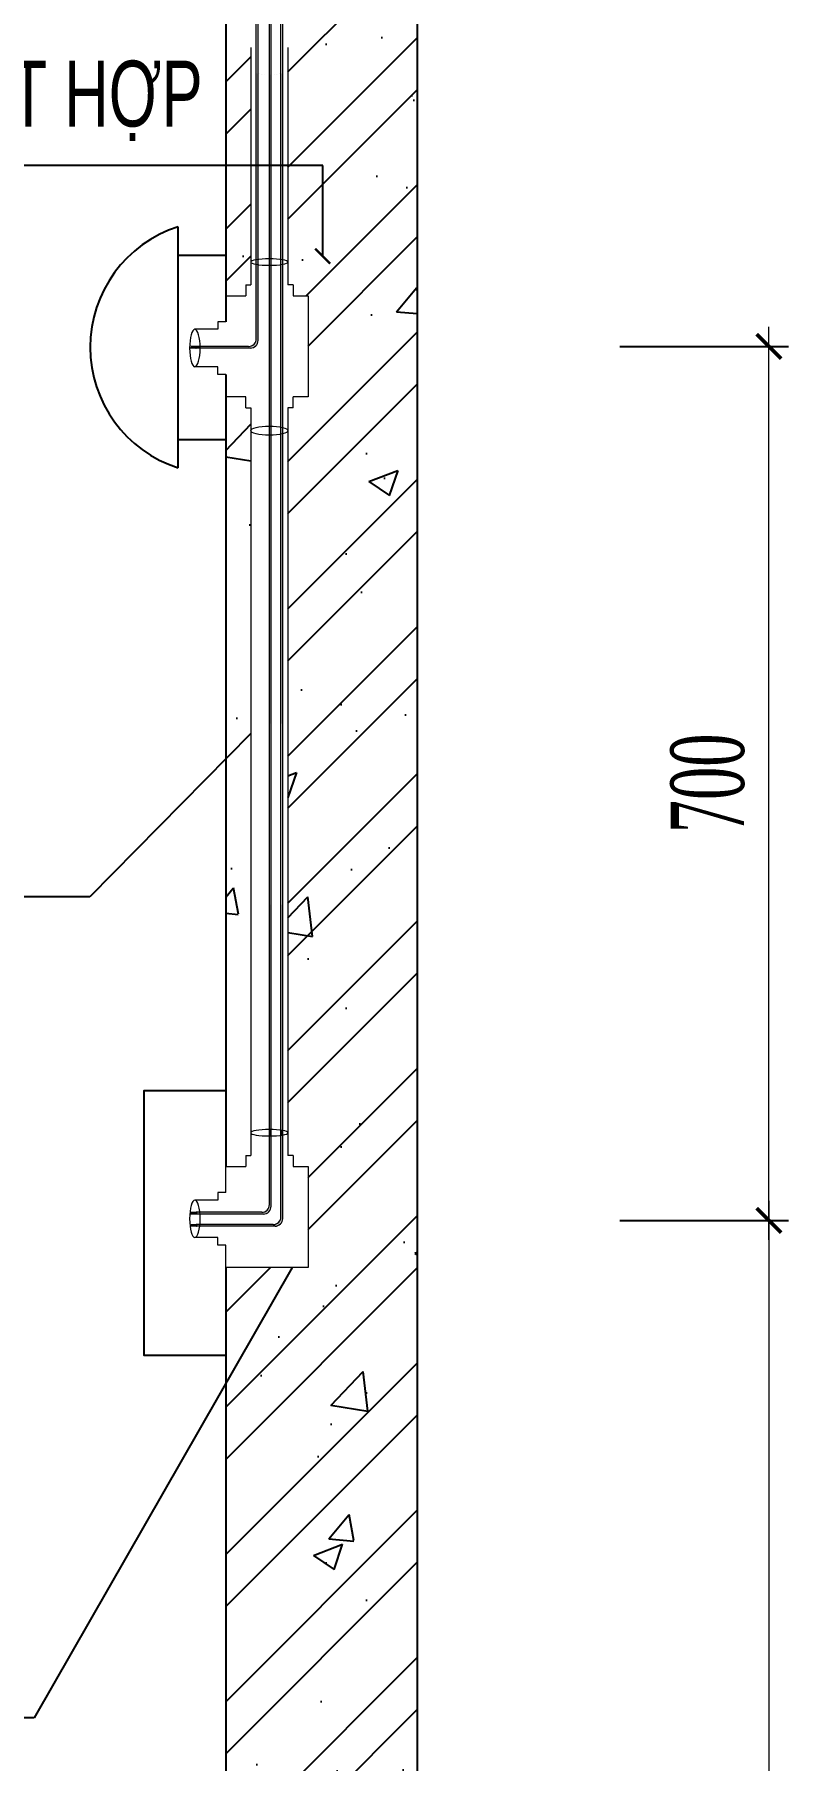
# Model space of a CAD drawing. Extents: x 98805 to 162655, y 54166 to 102415.
# Drawn here: x 118585 to 122595, y 63716 to 72895 of the extents above; entities that cross this region are included whole.
import ezdxf

# ---------------------------------------------------------------- set-up
doc = ezdxf.new("R2010")
doc.units = 0
doc.header["$LTSCALE"] = 100
doc.header["$MEASUREMENT"] = 0
doc.layers.get('Defpoints').update_dxf_attribs({"color": 8})
for name, color, linetype in [('4', 4, 'Continuous'), ('F-BELL', 8, 'Continuous'), ('FIRE-C', 200, 'Continuous'), ('FIRE-TBI', 150, 'Continuous'), ('HACHT', 8, 'Continuous')]:
    doc.layers.add(name, color=color, linetype=linetype)
for name, color, linetype, lineweight in [('DIM', 7, 'Continuous', 13), ('Ra DP', 142, 'Continuous', 18), ('TexPCCC', 142, 'Continuous', 18), ('text PCCC', 142, 'Continuous', 18)]:
    doc.layers.add(name, color=color, linetype=linetype, lineweight=lineweight)
doc.styles.add('ARIALH', font='Vharial.ttf')
doc.styles.get("Standard").update_dxf_attribs({"font": 'VHELVCN.TTF'})
doc.styles.add('VNTIMEH', font='vnshxh.shx', dxfattribs={"width": 0.75})
doc.styles.add('VNTIMEH-SHX', font='vntimeh.shx', dxfattribs={"width": 0.6})
doc.dimstyles.new('1-130A1', dxfattribs={"dimscale": 130, "dimtxt": 2.7, "dimasz": 1.5, "dimexe": 1.5, "dimexo": 0, "dimgap": 1, "dimtad": 1, "dimdec": 0, "dimdsep": 46, "dimtxsty": 'VNTIMEH-SHX', "dimblk1": 'ARCHTICK', "dimblk2": 'ARCHTICK', "dimsah": 1, "dimcen": 0, "dimdle": 1.5, "dimclrd": 9, "dimclre": 9, "dimclrt": 2, "dimadec": 0, "dimazin": 0, "dimtfac": 1, "dimtdec": 0, "dimtix": 1, "dimtmove": 2, "dimatfit": 3, "dimldrblk": 'DOTSMALL', "dimfxl": 0, "dimtolj": 1, "dimlwd": -1, "dimarcsym": 0})
doc.dimstyles.new('4', dxfattribs={"dimtxt": 2, "dimasz": 0.3, "dimexe": 0.3, "dimexo": 0, "dimgap": 0.5, "dimtad": 1, "dimdec": 0, "dimtxsty": 'ARIALH', "dimblk": 'ARCHTICK', "dimcen": 0.3, "dimdle": 0.3, "dimclrt": 7, "dimaunit": 1, "dimadec": 0, "dimazin": 0, "dimtfac": 1, "dimtdec": 0, "dimtix": 1, "dimtofl": 0, "dimtmove": 2, "dimatfit": 3, "dimldrblk": 'ARCHTICK', "dimfxl": 0, "dimarcsym": 0})
doc.dimstyles.new('DIM100', dxfattribs={"dimtxt": 400, "dimasz": 80, "dimexe": 60, "dimexo": 0, "dimgap": 50, "dimtad": 1, "dimdec": 0, "dimzin": 0, "dimdsep": 46, "dimtxsty": 'Standard', "dimblk1": 'ARCHTICK', "dimblk2": 'ARCHTICK', "dimsah": 1, "dimcen": 150, "dimdle": 60, "dimclrd": 256, "dimclre": 256, "dimclrt": 6, "dimadec": 0, "dimazin": 0, "dimtfac": 1, "dimtdec": 0, "dimtix": 1, "dimtmove": 2, "dimatfit": 3, "dimldrblk": 'ARCHTICK', "dimfxl": 0, "dimtvp": 0.833333, "dimtolj": 1, "dimtzin": 0, "dimarcsym": 0})
pattern_1 = [(180, (151010.3334167387, 86663.99058356392), (-5e-16, -1.758461554720792), []), (180, (151010.3334167387, 86663.11135278802), (-5e-16, -1.758461554720792), [0.8792307773603978, -0.4396153886801989])]
pattern_2 = [(180, (151012.0781447274, 82058.77332691498), (-5e-16, -1.758461554720792), []), (180, (151012.0781447274, 82057.89409613863), (-5e-16, -1.758461554720792), [0.8792307773603978, -0.4396153886801989])]
pattern_3 = [(180, (151012.0781447274, 81993.74118666373), (-5e-16, -1.758461554720792), []), (180, (151012.0781447274, 81992.86195588786), (-5e-16, -1.758461554720792), [0.8792307773603978, -0.4396153886801989])]

# ---------------------------------------------------------------- blocks, each defined once
blk = doc.blocks.new('_ARCHTICK')
at = {"color": 0, "linetype": 'ByBlock', "const_width": 0.15}
blk.add_lwpolyline([(-0.5, -0.5), (0.5, 0.5)], dxfattribs=at)
blk = doc.blocks.new('*D9')
at = {"layer": 'Defpoints', "color": 0}
for p in [(121697.8996468877, 71236.50458910383), (122491.332382029, 71236.50458910383), (121697.8996468877, 66588.35783471608)]:
    blk.add_point(p, dxfattribs=at)
at = {"layer": 'DIM', "color": 9}
blk.add_line((122491.332382029, 66484.35783471608), (122491.332382029, 71340.50458910383), dxfattribs=at)
at = {"layer": 'DIM', "color": 9, "lineweight": -2}
for p, q in [((121697.8996468877, 71236.50458910383), (122595.332382029, 71236.50458910383)), ((121697.8996468877, 66588.35783471608), (122595.332382029, 66588.35783471608))]:
    blk.add_line(p, q, dxfattribs=at)
at = {"layer": 'DIM', "color": 9, "xscale": 130, "yscale": 130, "zscale": 130}
for p, rotation in [((122491.332382029, 71236.50458910383), 90), ((122491.332382029, 66588.35783471608), 270)]:
    blk.add_blockref('_ARCHTICK', p, dxfattribs=dict(at, rotation=rotation))
at = {"layer": 'DIM', "color": 142, "insert": (122166.332382029, 68912.43121190996), "char_height": 325, "attachment_point": 5, "rotation": 90, "style": 'VNTIMEH-SHX'}
blk.add_mtext('\\A1;{\\H1.2x;700}', dxfattribs=at)
blk = doc.blocks.new('_DotSmall')
at = {"color": 0, "linetype": 'ByBlock', "const_width": 0.5}
blk.add_lwpolyline([(-0.0625, 0, 1), (0.0625, 0, 1)], format="xyb", close=True, dxfattribs=at)
blk = doc.blocks.new('*D10')
at = {"layer": 'Defpoints', "color": 0}
for p in [(121697.8996468877, 66588.35783471608), (121697.8996468877, 59392.34061045688), (122491.332382029, 59392.34061045688)]:
    blk.add_point(p, dxfattribs=at)
at = {"layer": 'DIM', "color": 9}
blk.add_line((122491.332382029, 66692.35783471608), (122491.332382029, 59288.34061045688), dxfattribs=at)
at = {"layer": 'DIM', "color": 9, "lineweight": -2}
for p, q in [((121697.8996468877, 66588.35783471608), (122595.332382029, 66588.35783471608)), ((121697.8996468877, 59392.34061045688), (122595.332382029, 59392.34061045688))]:
    blk.add_line(p, q, dxfattribs=at)
at = {"layer": 'DIM', "color": 9, "xscale": 130, "yscale": 130, "zscale": 130}
for p, rotation in [((122491.332382029, 66588.35783471608), 90), ((122491.332382029, 59392.34061045688), 270)]:
    blk.add_blockref('_ARCHTICK', p, dxfattribs=dict(at, rotation=rotation))
at = {"layer": 'DIM', "color": 142, "insert": (122166.332382029, 62990.3492225865), "char_height": 325, "attachment_point": 5, "rotation": 90, "style": 'VNTIMEH-SHX'}
blk.add_mtext('\\A1;{\\H1.2x;1500}', dxfattribs=at)

msp = doc.modelspace()

# ---------------------------------------------------------------- hatches: boundary and pattern name
at = {"layer": 'F-BELL'}
h = msp.add_hatch(color=5, dxfattribs=at)
edge = h.paths.add_edge_path()
edge.add_ellipse((119834.3398779446, 72705.21624025119), major_axis=(-98.95820118878478, 0), ratio=0.2446493006523425, start_angle=45.547978733734624, end_angle=52.57129697093478, ccw=False)
edge.add_line((119765.0382866758, 72687.93420424519), (119765.0382866758, 71696.68457521568))
edge.add_ellipse((119834.3398779446, 71684.62024085152), major_axis=(-98.95820118878478, 0), ratio=0.1707860673617257, start_angle=307.4287030290492, end_angle=314.45202126625355, ccw=False)
edge.add_line((119774.1956823283, 71698.04124564558), (119774.1956823283, 72685.9907876884))
edge = h.paths.add_edge_path()
edge.add_ellipse((119834.3398779446, 72705.21624025119), major_axis=(-98.95820118878478, 0), ratio=0.2446493006523425, start_angle=90.12798200688468, end_angle=95.43818118358291, ccw=False)
edge.add_line((119834.5609213991, 72681.00624593369), (119834.5609213991, 71701.52088070357))
edge.add_ellipse((119834.3398779446, 71684.62024085152), major_axis=(-98.95820118878478, 0), ratio=0.1707860673617257, start_angle=264.56181881641794, end_angle=269.87201799311526, ccw=False)
edge.add_line((119843.7183170897, 71701.44485341966), (119843.7183170897, 72681.11515424283))
edge = h.paths.add_edge_path()
edge.add_ellipse((119834.3398779446, 72705.21624025119), major_axis=(-98.95820118878478, 0), ratio=0.2446493006523425, start_angle=128.5872190164876, end_angle=135.7451820206045, ccw=False)
edge.add_line((119896.0606272539, 72686.29221803484), (119896.0606272539, 71697.83082156464))
edge.add_ellipse((119834.3398779446, 71684.62024085152), major_axis=(-98.95820118878478, 0), ratio=0.1707860673617257, start_angle=224.2548179793912, end_angle=231.4127809835238, ccw=False)
edge.add_line((119905.2180229427, 71696.41439347269), (119905.2180229427, 72688.3212368416))
h = msp.add_hatch(color=5, dxfattribs=at)
edge = h.paths.add_edge_path()
edge.add_ellipse((119834.3398779446, 71684.62024085152), major_axis=(-98.95820118878478, 0), ratio=0.1707860673617257, start_angle=224.2548179793912, end_angle=231.4127809835238)
edge.add_line((119896.0606272539, 71697.8308215665), (119896.0606272539, 71671.40966013841))
edge.add_ellipse((119834.3398779446, 71684.62024085152), major_axis=(-98.95820118878478, 0), ratio=0.1707860673617257, start_angle=128.5872190164762, end_angle=135.7451820206088)
edge.add_line((119905.2180229427, 71672.82608822988), (119905.2180229427, 71696.41439347084))
edge = h.paths.add_edge_path()
edge.add_ellipse((119834.3398779446, 71684.62024085152), major_axis=(-98.95820118878478, 0), ratio=0.1707860673617257, start_angle=264.5618188164179, end_angle=269.8720179931152)
edge.add_line((119834.5609213991, 71701.52088070357), (119834.5609213991, 71667.71960100041))
edge.add_ellipse((119834.3398779446, 71684.62024085152), major_axis=(-98.95820118878478, 0), ratio=0.1707860673617257, start_angle=90.12798200688472, end_angle=95.43818118358206)
edge.add_line((119843.7183170897, 71667.79562828339), (119843.7183170897, 71701.44485341966))
edge = h.paths.add_edge_path()
edge.add_ellipse((119834.3398779446, 71684.62024085152), major_axis=(-98.95820118878478, 0), ratio=0.1707860673617257, start_angle=307.4287030290491, end_angle=314.4520212662531)
edge.add_line((119765.0382866758, 71696.68457521612), (119765.0382866758, 71672.55590648645))
edge.add_ellipse((119834.3398779446, 71684.62024085152), major_axis=(-98.95820118878478, 0), ratio=0.1707860673617257, start_angle=45.54797873374643, end_angle=52.57129697095078)
edge.add_line((119774.1956823283, 71671.19923605699), (119774.1956823283, 71698.0412456428))
edge = h.paths.add_edge_path()
edge.add_ellipse((119834.3398779446, 71684.62024085152), major_axis=(-98.95820118878478, 0), ratio=0.1707860673617257, start_angle=45.5479787337469, end_angle=52.571296970950925, ccw=False)
edge.add_line((119765.0382866758, 71672.55590648645), (119765.0382866758, 71504.57365862116))
edge.add_line((119765.0382866758, 71504.57365862023), (119774.1956823535, 71504.57365862023))
edge.add_line((119774.1956823283, 71504.57365862023), (119774.1956823283, 71671.19923605745))
edge = h.paths.add_edge_path()
edge.add_ellipse((119834.3398779446, 71684.62024085152), major_axis=(-98.95820118878478, 0), ratio=0.1707860673617257, start_angle=90.12798200688479, end_angle=95.43818118358212, ccw=False)
edge.add_line((119834.5609213991, 71667.71960099901), (119834.5609213991, 71504.57365862023))
edge.add_line((119834.5609213991, 71504.57365862023), (119843.7183170767, 71504.57365862023))
edge.add_line((119843.7183170897, 71504.57365862023), (119843.7183170897, 71667.79562828293))
edge = h.paths.add_edge_path()
edge.add_ellipse((119834.3398779446, 71684.62024085152), major_axis=(-98.95820118878478, 0), ratio=0.1707860673617257, start_angle=128.5872190164762, end_angle=135.7451820206088, ccw=False)
edge.add_line((119896.0606272539, 71671.40966013653), (119896.0606272539, 71504.57365862023))
edge.add_line((119896.0606272539, 71504.57365862023), (119905.2180229315, 71504.57365862023))
edge.add_line((119905.2180229427, 71504.57365862023), (119905.2180229427, 71672.82608822988))
h = msp.add_hatch(color=5, dxfattribs=at)
h.paths.add_polyline_path([(119905.2180229427, 71504.57365862023), (119896.0606272539, 71504.57365862023), (119896.0606272539, 70968.43551958143), (119905.2180229427, 70968.43551958143)])
h.paths.add_polyline_path([(119843.7183170897, 71504.57365862023), (119834.5609213991, 71504.57365862023), (119834.5609213991, 70968.43551958143), (119843.7183170897, 70968.43551958143)])
edge = h.paths.add_edge_path()
edge.add_line((119774.1956823283, 71504.57365862023), (119765.0382866516, 71504.57365862023))
edge.add_line((119765.0382866758, 71504.57365862023), (119765.0382866758, 71277.38298033805))
edge.add_arc((119724.1598954444, 71277.38298033805), 40.87839123747001, -90, 0, ccw=False)
edge.add_line((119724.1598954444, 71236.50458910383), (119466.1972673397, 71236.50458910383))
edge.add_ellipse((119438.2773679347, 71227.34719342341), major_axis=(0, -99.61414992324472), ratio=0.2814723240713112, start_angle=90, end_angle=95.27457143453768, ccw=False)
edge.add_line((119466.3159942051, 71227.34719342341), (119733.3172910988, 71227.34719342341))
edge.add_arc((119733.3172910978, 71268.22558466088), 40.87839123747063, 270, 360)
edge.add_line((119774.1956823283, 71268.22558466088), (119774.1956823283, 71504.57365862116))
h = msp.add_hatch(color=5, dxfattribs=at)
edge = h.paths.add_edge_path()
edge.add_ellipse((119438.2773679347, 71227.34719342341), major_axis=(0, -99.61414992324472), ratio=0.2814723240713112, start_angle=90, end_angle=95.27457143453776)
edge.add_line((119466.1972673276, 71236.50458910383), (119443.4897531226, 71236.50458910383))
edge.add_ellipse((119443.4897531104, 71231.92589126223), major_axis=(8.864299999999998e-11, 4.578697839263633), ratio=0.7037560558613465, start_angle=179.9999999999235, end_angle=359.9999999999235, ccw=False)
edge.add_line((119443.4897531104, 71227.34719342341), (119466.3159942042, 71227.34719342341))
h = msp.add_hatch(color=5, dxfattribs=at)
edge = h.paths.add_edge_path()
edge.add_line((119843.7183170897, 70968.43551958143), (119834.5609214121, 70968.43551958143))
edge.add_line((119834.5609213991, 70968.43551958143), (119834.5609213991, 70812.59893166808))
edge.add_ellipse((119834.3398779446, 70788.38893735058), major_axis=(-98.95820118878478, 0), ratio=0.2446493006523425, start_angle=264.5618188164171, end_angle=269.87201799311526, ccw=False)
edge.add_line((119843.7183170897, 70812.49002336174), (119843.7183170897, 70968.43551958419))
edge = h.paths.add_edge_path()
edge.add_line((119905.2180229427, 70968.43551958143), (119896.060627265, 70968.43551958143))
edge.add_line((119896.0606272539, 70968.43551958143), (119896.0606272539, 70807.31295956693))
edge.add_ellipse((119834.3398779446, 70788.38893735058), major_axis=(-98.95820118878478, 0), ratio=0.2446493006523425, start_angle=224.2548179793957, end_angle=231.4127809835128, ccw=False)
edge.add_line((119905.2180229427, 70805.28394076202), (119905.2180229427, 70968.43551958233))
edge = h.paths.add_edge_path()
edge.add_ellipse((119834.3398779446, 70788.38893735058), major_axis=(-98.95820118878478, 0), ratio=0.2446493006523425, start_angle=224.2548179793955, end_angle=231.4127809835124)
edge.add_line((119896.0606272539, 70807.31295956693), (119896.0606272539, 70769.46491513563))
edge.add_ellipse((119834.3398779446, 70788.38893735058), major_axis=(-98.95820118878478, 0), ratio=0.2446493006523425, start_angle=128.5872190164872, end_angle=135.7451820206043)
edge.add_line((119905.2180229427, 70771.49393394192), (119905.2180229427, 70805.28394076157))
edge = h.paths.add_edge_path()
edge.add_ellipse((119834.3398779446, 70788.38893735058), major_axis=(-98.95820118878478, 0), ratio=0.2446493006523425, start_angle=264.5618188164171, end_angle=269.8720179931153)
edge.add_line((119834.5609213991, 70812.59893166763), (119834.5609213991, 70764.17894303308))
edge.add_ellipse((119834.3398779446, 70788.38893735058), major_axis=(-98.95820118878478, 0), ratio=0.2446493006523425, start_angle=90.12798200688472, end_angle=95.43818118358284)
edge.add_line((119843.7183170897, 70764.28785134455), (119843.7183170897, 70812.49002336129))
h = msp.add_hatch(color=5, dxfattribs=at)
h.paths.add_polyline_path([(119843.7183170897, 70549.96427891192), (119834.5609213991, 70549.96427891192), (119834.5609213991, 70290.5170765214), (119843.7183170897, 70290.5170765214)])
h.paths.add_polyline_path([(119905.2180229427, 70549.96427891192), (119896.0606272539, 70549.96427891192), (119896.0606272539, 70290.5170765214), (119905.2180229427, 70290.5170765214)])
edge = h.paths.add_edge_path()
edge.add_ellipse((119834.3398779446, 70788.38893735058), major_axis=(-98.95820118878478, 0), ratio=0.2446493006523425, start_angle=128.5872190164945, end_angle=135.7451820206108, ccw=False)
edge.add_line((119896.0606272539, 70769.46491513702), (119896.0606272539, 70549.96427891286))
edge.add_line((119896.0606272539, 70549.96427891192), (119905.2180229315, 70549.96427891192))
edge.add_line((119905.2180229427, 70549.96427891192), (119905.2180229427, 70771.49393394192))
edge = h.paths.add_edge_path()
edge.add_ellipse((119834.3398779446, 70788.38893735058), major_axis=(-98.95820118878478, 0), ratio=0.2446493006523425, start_angle=90.12798200689372, end_angle=95.43818118357387, ccw=False)
edge.add_line((119834.5609213991, 70764.17894303308), (119834.5609213991, 70549.96427891053))
edge.add_line((119834.5609213991, 70549.96427891192), (119843.7183170767, 70549.96427891192))
edge.add_line((119843.7183170897, 70549.96427891192), (119843.7183170897, 70764.28785134362))
h = msp.add_hatch(color=5, dxfattribs=at)
h.paths.add_polyline_path([(119843.7183170897, 70290.5170765214), (119834.5609213991, 70290.5170765214), (119834.5609213991, 70027.81646692447), (119843.7183170897, 70027.81646692447)])
h.paths.add_polyline_path([(119905.2180229427, 70290.5170765214), (119896.0606272539, 70290.5170765214), (119896.0606272539, 70027.81646692447), (119905.2180229427, 70027.81646692447)])
h.paths.add_polyline_path([(119843.7183170897, 70027.81646692447), (119834.5609213991, 70027.81646692447), (119834.5609213991, 69660.90810743137), (119843.7183170897, 69660.90810743137)])
h.paths.add_polyline_path([(119905.2180229427, 70027.81646692447), (119896.0606272539, 70027.81646692447), (119896.0606272539, 69660.90810743137), (119905.2180229427, 69660.90810743137)])
h = msp.add_hatch(color=5, dxfattribs=at)
h.paths.add_polyline_path([(119905.2180229427, 69660.90810743137), (119896.0606272539, 69660.90810743137), (119896.0606272539, 69444.65233313128), (119905.2180229427, 69444.65233313128)])
h.paths.add_polyline_path([(119843.7183170897, 69660.90810743137), (119834.5609213991, 69660.90810743137), (119834.5609213991, 69444.65233313128), (119843.7183170897, 69444.65233313128)])
h.paths.add_polyline_path([(119843.7183170897, 69444.65233313128), (119834.5609213991, 69444.65233313128), (119834.5609213991, 69230.52455809593), (119843.7183170897, 69230.52455809593)])
h.paths.add_polyline_path([(119905.2180229427, 69444.65233313128), (119896.0606272539, 69444.65233313128), (119896.0606272539, 69230.52455809593), (119905.2180229427, 69230.52455809593)])
h = msp.add_hatch(color=5, dxfattribs=at)
h.paths.add_polyline_path([(119905.2180229427, 68266.71727923093), (119896.0606272539, 68266.71727923093), (119896.0606272539, 68098.40838700972), (119905.2180229427, 68098.40838700972)])
h.paths.add_polyline_path([(119843.7183170897, 68266.71727923093), (119834.5609213991, 68266.71727923093), (119834.5609213991, 68098.40838700972), (119843.7183170897, 68098.40838700972)])
h.paths.add_polyline_path([(119843.7183170897, 68098.40838700972), (119834.5609213991, 68098.40838700972), (119834.5609213991, 67861.16020804897), (119843.7183170897, 67861.16020804897)])
h.paths.add_polyline_path([(119905.2180229427, 68098.40838700972), (119896.0606272539, 68098.40838700972), (119896.0606272539, 67861.16020804897), (119905.2180229427, 67861.16020804897)])
h.paths.add_polyline_path([(119905.2180229427, 67861.16020804897), (119896.0606272539, 67861.16020804897), (119896.0606272539, 67501.39201346062), (119905.2180229427, 67501.39201346062)])
h.paths.add_polyline_path([(119843.7183170897, 67861.16020804897), (119834.5609213991, 67861.16020804897), (119834.5609213991, 67501.39201346062), (119843.7183170897, 67501.39201346062)])
h = msp.add_hatch(color=5, dxfattribs=at)
h.paths.add_polyline_path([(119843.7183170897, 68140.43412510003), (119834.5609213991, 68140.43412510003), (119834.5609213991, 67897.56393618112), (119843.7183170897, 67897.56393618112)])
h.paths.add_polyline_path([(119905.2180229427, 68140.43412510003), (119896.0606272539, 68140.43412510003), (119896.0606272539, 67897.56393618112), (119905.2180229427, 67897.56393618112)])
h.paths.add_polyline_path([(119905.2180229427, 67897.56393618112), (119896.0606272539, 67897.56393618112), (119896.0606272539, 67721.67206273017), (119905.2180229427, 67721.67206273017)])
h.paths.add_polyline_path([(119843.7183170897, 67897.56393618112), (119834.5609213991, 67897.56393618112), (119834.5609213991, 67721.67206273017), (119843.7183170897, 67721.67206273017)])
h = msp.add_hatch(color=5, dxfattribs=at)
h.paths.add_polyline_path([(119843.7183170897, 67501.39201346062), (119834.5609213991, 67501.39201346062), (119834.5609213991, 67212.58252133451), (119843.7183170897, 67212.58252133451)])
edge = h.paths.add_edge_path()
edge.add_line((119843.7183170897, 67212.58252133451), (119834.5609214121, 67212.58252133451))
edge.add_line((119834.5609213991, 67212.58252133451), (119834.5609213991, 67071.08694399403))
edge.add_ellipse((119834.3398779446, 67054.18630414338), major_axis=(-98.95820118878478, 0), ratio=0.1707860673617257, start_angle=264.5618188164269, end_angle=269.8720179930973, ccw=False)
edge.add_line((119843.7183170897, 67071.01091670826), (119843.7183170897, 67212.58252133311))
h.paths.add_polyline_path([(119905.2180229427, 67501.39201346062), (119896.0606272539, 67501.39201346062), (119896.0606272539, 67212.58252133451), (119905.2180229427, 67212.58252133451)])
edge = h.paths.add_edge_path()
edge.add_line((119905.2180229427, 67212.58252133451), (119896.060627265, 67212.58252133451))
edge.add_line((119896.0606272539, 67212.58252133451), (119896.0606272539, 67067.39688485558))
edge.add_ellipse((119834.3398779446, 67054.18630414338), major_axis=(-98.95820118878478, 0), ratio=0.1707860673617257, start_angle=224.2548179793849, end_angle=231.4127809835004, ccw=False)
edge.add_line((119905.2180229427, 67065.98045676222), (119905.2180229427, 67212.58252133403))
h = msp.add_hatch(color=5, dxfattribs=at)
edge = h.paths.add_edge_path()
edge.add_ellipse((119834.3398779446, 67054.18630414338), major_axis=(-98.95820118878478, 0), ratio=0.1707860673617257, start_angle=264.5618188164269, end_angle=269.8720179930973)
edge.add_line((119834.5609213991, 67071.08694399263), (119834.5609213991, 67037.28566428994))
edge.add_ellipse((119834.3398779446, 67054.18630414338), major_axis=(-98.95820118878478, 0), ratio=0.1707860673617257, start_angle=90.1279820069027, end_angle=95.4381811835731)
edge.add_line((119843.7183170897, 67037.36169157525), (119843.7183170897, 67071.01091671153))
edge = h.paths.add_edge_path()
edge.add_ellipse((119834.3398779446, 67054.18630414338), major_axis=(-98.95820118878478, 0), ratio=0.1707860673617257, start_angle=224.2548179793851, end_angle=231.4127809834999)
edge.add_line((119896.0606272539, 67067.3968848551), (119896.0606272539, 67040.97572342701))
edge.add_ellipse((119834.3398779446, 67054.18630414338), major_axis=(-98.95820118878478, 0), ratio=0.1707860673617257, start_angle=128.5872190164996, end_angle=135.7451820206151)
edge.add_line((119905.2180229427, 67042.39215151848), (119905.2180229427, 67065.9804567599))
at = {"layer": 'HACHT'}
h = msp.add_hatch(dxfattribs=at)
h.set_pattern_fill('AR-CONC', color=256, scale=8.720723463994192, style=0)
h.set_pattern_definition([(50, (444057.6594294437, 54587.14794054184), (1588.782117693467, -139.0003572537227), [166.1297819890893, -1827.427601879983]), (355, (444057.6594294437, 54587.14794054184), (-307.3429394234631, 1666.152148534585), [132.9038255912716, -1461.942081503987]), (100.4509999999999, (444190.0574530993, 54575.56463959881), (1281.444922136337, 1527.144208411365), [141.1885128820659, -1553.073641702725]), (46.1842, (444057.6594294437, 55030.16069251227), (2364.005352505039, -366.639515683872), [249.1946729836341, -2741.141402819975]), (96.63559999999978, (444254.6597004512, 54999.60763785544), (2070.336677961293, 2157.729850842158), [211.782769323097, -2329.610462554067]), (351.1840000000001, (444057.6594294437, 55030.16069251227), (2070.339916381866, 2157.726030908442), [199.3557383869073, -2192.91312225598]), (21, (444279.1658054569, 54919.40750451827), (1322.191440071087, -891.8293068866631), [166.1297819890893, -1827.427601879983]), (326, (444279.1658054569, 54919.40750451827), (538.9583987337602, 1606.252317948277), [132.9038255912714, -1461.942081503986]), (71.45140000000002, (444389.3477860556, 54845.08862708717), (1861.146198662325, 714.4265875218797), [141.1885128820647, -1553.073641702714]), (37.49999999999999, (444057.6594294437, 54587.14794054184), (26.93485483840478, 737.3811115000473), [0, -1444.22157142515, 0, -1484.092719102531, 0, -1467.479740903623]), (7.500000000000003, (444057.6594294437, 54587.14794054184), (582.7157987097962, 873.6470894528004), [0, -846.1543562644282, 0, -1410.995615027332, 0, -559.3035993632675]), (327.5, (443563.7002110199, 54587.14794054184), (1182.448084768673, -49.95879215612319), [0, -553.7659399636311, 0, -1727.74973268653, 0, -2292.590991449434]), (317.5, (443342.1938350011, 54587.14794054184), (1291.793627815299, 221.7373969614252), [0, -719.8957219527208, 0, -1147.403027604644, 0, -1628.071863493076])])
h.paths.add_polyline_path([(120621.210269157, 77534.24325509343), (119933.2980791099, 77534.24325509343), (119933.2980791099, 73480.41946426801), (119960.3405499124, 73480.41946426801), (119960.3405499124, 73421.40096152083), (120041.388069736, 73421.40096152083), (120041.388069736, 72885.26282248202), (119960.3405499124, 72885.26282248202), (119960.3405499124, 72826.24431973157), (119933.2980791099, 72826.24431973157), (119933.2980791099, 71563.59216137066), (119960.3405499124, 71563.59216137066), (119960.3405499124, 71504.57365862023), (120041.388069736, 71504.57365862023), (120041.388069736, 70968.43551958143), (119960.3405499124, 70968.43551958143), (119960.3405499124, 70909.41701683377), (119933.2980791099, 70909.41701683377), (119933.2980791099, 66933.15822465972), (119960.3405499124, 66933.15822465972), (119960.3405499124, 66874.13972191207), (120041.388069736, 66874.13972191207), (120041.388069736, 66338.00158287048), (119708.3392059413, 66338.00158287048), (119602.5545275846, 66338.00158287048), (119602.5545275846, 59392.34061045688), (120621.210269157, 59392.34061045688)])
h.paths.add_polyline_path([(119735.3816767448, 77534.24325509343), (119602.5545275846, 77534.24325509343), (119602.5545275846, 76849.41428974387), (119602.5545275846, 73421.40096152083), (119708.3392059413, 73421.40096152083), (119708.3392059413, 73480.41946426801), (119735.3816767448, 73480.41946426801)], flags=17)
h.paths.add_polyline_path([(119735.3816767448, 70909.41701683377), (119708.3392059655, 70909.41701683377), (119708.3392059413, 70968.43551958143), (119602.5545275846, 70968.43551958143), (119602.5545275846, 66874.13972191207), (119708.3392059413, 66874.13972191207), (119708.3392059413, 66933.15822465972), (119735.3816767448, 66933.15822465972)], flags=16)
h.paths.add_polyline_path([(119735.3816767448, 72826.24431973157), (119708.3392059655, 72826.24431973157), (119708.3392059413, 72885.26282248202), (119602.5545275846, 72885.26282248202), (119602.5545275846, 71504.57365862023), (119708.3392059413, 71504.57365862023), (119708.3392059413, 71563.59216137066), (119735.3816767448, 71563.59216137066)], flags=16)
h = msp.add_hatch(dxfattribs=at)
h.set_pattern_fill('STEEL', color=256, scale=174.4144692798838, style=0)
h.set_pattern_definition([(45, (444057.6594294437, 54587.14794054184), (-391.5716513384261, 391.5716513384262), []), (45, (444057.6594294437, 54864.03091052103), (-391.5716513384261, 391.5716513384262), [])])
h.paths.add_polyline_path([(119735.3816767448, 72826.24431973157), (119708.3392059655, 72826.24431973157), (119708.3392059413, 72885.26282248202), (119602.5545275846, 72885.26282248202), (119602.5545275846, 71504.57365862023), (119708.3392059413, 71504.57365862023), (119708.3392059413, 71563.59216137066), (119735.3816767448, 71563.59216137066)], flags=16)
h.paths.add_polyline_path([(120621.210269157, 76035.36890972008), (119933.2980791094, 76035.36890972008), (119933.2980791099, 73480.41946426801), (119960.3405499124, 73480.41946426801), (119960.3405499124, 73421.40096152083), (120041.388069736, 73421.40096152083), (120041.388069736, 72885.26282248202), (119960.3405499124, 72885.26282248202), (119960.3405499124, 72826.24431973157), (119933.2980791099, 72826.24431973157), (119933.2980791099, 71563.59216137066), (119960.3405499124, 71563.59216137066), (119960.3405499124, 71504.57365862023), (120041.388069736, 71504.57365862023), (120041.388069736, 70968.43551958143), (119960.3405499124, 70968.43551958143), (119960.3405499124, 70909.41701683377), (119933.2980791099, 70909.41701683377), (119933.2980791099, 66933.15822465972), (119960.3405499124, 66933.15822465972), (119960.3405499124, 66874.13972191207), (120041.388069736, 66874.13972191207), (120041.388069736, 66338.00158287048), (119602.5545275846, 66338.00158287048), (119602.5545275846, 59392.34061045688), (120621.210269157, 59392.34061045688)])
h.paths.add_polyline_path([(119735.3816767443, 76035.36890972008), (119602.5545275851, 76035.36890972008), (119602.5545275846, 73421.40096152083), (119708.3392059413, 73421.40096152083), (119708.3392059413, 73480.41946426801), (119735.3816767448, 73480.41946426801)])
at = {"layer": 'TexPCCC'}
h = msp.add_hatch(dxfattribs=at)
h.set_pattern_fill('BRASS', color=5, scale=7.033846218883188, angle=-1.27e-14, style=0)
h.set_pattern_definition(pattern_1)
edge = h.paths.add_edge_path()
edge.add_ellipse((119416.5075184015, 71231.92447991272), major_axis=(8.000000000000001e-16, 2.886369146839615), ratio=0.5764566970521434, start_angle=270, end_angle=360, ccw=False)
edge.add_line((119418.1713852083, 71231.92447991272), (119445.0182697299, 71231.92482958335))
edge.add_spline(control_points=[(119445.018269742, 71231.92482958335), (119445.0182973222, 71231.98127469023), (119445.0173305861, 71232.03772077033), (119445.0049661204, 71232.39102951552), (119444.9666472386, 71232.68492921836), (119444.841073854, 71233.23580398619), (119444.7538035886, 71233.4926118187), (119444.5476328806, 71233.94289501545), (119444.4288223536, 71234.13606101483), (119444.2148044632, 71234.40845181116), (119444.1207256821, 71234.50376110732), (119443.9436452856, 71234.6504620707), (119443.8609420826, 71234.70190867897), (119443.7140607612, 71234.772290698), (119443.6500397698, 71234.7916431541), (119443.5564687775, 71234.80803325468), (119443.523097126, 71234.81084905959), (119443.4897531104, 71234.81084905959)], knot_values=[4.712074767898459, 4.712074767898459, 4.712074767898459, 4.712074767898459, 4.762075830256046, 4.762075830256046, 5.025633508901493, 5.025633508901493, 5.28919118754694, 5.28919118754694, 5.552748866192387, 5.552748866192387, 5.755343458319223, 5.755343458319223, 5.957938050446058, 5.957938050446058, 6.160532642572894, 6.160532642572894, 6.283185307179584, 6.283185307179584, 6.283185307179584, 6.283185307179584], degree=3, periodic=0)
edge.add_line((119443.4897531104, 71234.81084905959), (119416.5075183894, 71234.81084905959))
h = msp.add_hatch(dxfattribs=at)
h.set_pattern_fill('BRASS', color=5, scale=7.033846218883188, angle=-1.27e-14, style=0)
h.set_pattern_definition(pattern_1)
edge = h.paths.add_edge_path()
edge.add_ellipse((119416.5075184015, 71231.92447991272), major_axis=(8.000000000000001e-16, 2.886369146839615), ratio=0.5764566970521434, start_angle=181.2821054761708, end_angle=270, ccw=False)
edge.add_line((119416.5447475781, 71229.03883337858), (119443.4877799695, 71229.04087626118))
edge.add_spline(control_points=[(119443.487781169, 71229.04087641205), (119443.5021916638, 71229.04085132036), (119443.5165950713, 71229.04137743567), (119443.5823973418, 71229.04611081186), (119443.6358827875, 71229.05638027492), (119443.7574548322, 71229.09814234379), (119443.8255946228, 71229.1299752232), (119443.9760042579, 71229.2263999537), (119444.0580771753, 71229.29114663204), (119444.2274846622, 71229.45954834318), (119444.3146554717, 71229.56317599793), (119444.4833066819, 71229.80847763711), (119444.564718146, 71229.95007979659), (119444.7123829835, 71230.26542361196), (119444.7786203345, 71230.4391089354), (119444.8890536578, 71230.8097513595), (119444.9332509061, 71231.0066724324), (119444.9998961912, 71231.44268847932), (119445.01815198, 71231.68375018262), (119445.018269742, 71231.92482958335)], knot_values=[3.13919062985747, 3.13919062985747, 3.13919062985747, 3.13919062985747, 3.192173046784917, 3.192173046784917, 3.37879377604573, 3.37879377604573, 3.565414505306542, 3.565414505306542, 3.752035234567353, 3.752035234567353, 3.938655963828164, 3.938655963828164, 4.125276693088975, 4.125276693088975, 4.311897422349788, 4.311897422349788, 4.498518151610598, 4.498518151610598, 4.712074767898459, 4.712074767898459, 4.712074767898459, 4.712074767898459], degree=3, periodic=0)
edge.add_line((119445.018269742, 71231.92482958335), (119418.1713852204, 71231.92447991272))
h = msp.add_hatch(color=5, dxfattribs=at)
edge = h.paths.add_edge_path(flags=17)
edge.add_line((119843.7183170897, 66663.00832801148), (119843.7183170897, 67037.36169157433))
edge.add_ellipse((119834.3398779446, 67054.18630414338), major_axis=(-98.95820118878478, 0), ratio=0.1707860673617257, start_angle=90.1279820069027, end_angle=95.43818118357308, ccw=False)
edge.add_line((119834.5609213991, 67037.28566428761), (119834.5609213991, 66672.16572368772))
edge.add_arc((119793.6825301741, 66672.16572368912), 40.87839123747096, -90, 1.0913936421275139e-11, ccw=False)
edge.add_line((119793.6825301741, 66631.28733245165), (119464.5937534637, 66631.28733245165))
edge.add_ellipse((119438.2773679347, 66596.91325671248), major_axis=(0, -99.61414992324472), ratio=0.2814723240713112, start_angle=104.6636098815309, end_angle=110.18620433265889, ccw=False)
edge.add_line((119465.4027404591, 66622.12993677401), (119802.8399258611, 66622.12993677401))
edge.add_arc((119802.8399258518, 66663.00832801148), 40.87839123747044, 270, 360)
edge = h.paths.add_edge_path()
edge.add_ellipse((119834.3398779446, 67054.18630414338), major_axis=(-98.95820118878478, 0), ratio=0.1707860673617257, start_angle=128.5872190165001, end_angle=135.7451820206149, ccw=False)
edge.add_line((119896.0606272539, 67040.9757234284), (119896.0606272539, 66607.13358344066))
edge.add_arc((119855.1822360103, 66607.13358344066), 40.878391237471, -90, 1.0913936421275139e-11, ccw=False)
edge.add_line((119855.1822360103, 66566.25519220367), (119464.9550379264, 66566.25519220367))
edge.add_ellipse((119438.2773679347, 66596.91325671248), major_axis=(0, -99.61414992324472), ratio=0.2814723240713112, start_angle=66.44077262083232, end_angle=72.075218659928, ccw=False)
edge.add_line((119463.9789015996, 66557.09779652322), (119864.3396316992, 66557.09779652322))
edge.add_arc((119864.3396316992, 66597.97618776023), 40.87839123747041, 270, 360)
edge.add_line((119905.2180229427, 66597.97618776023), (119905.2180229427, 67042.39215151987))
edge = h.paths.add_edge_path()
edge.add_ellipse((119438.2773679347, 66596.91325671248), major_axis=(0, -99.61414992324472), ratio=0.2814723240713112, start_angle=104.6636098815309, end_angle=110.1862043326588)
edge.add_line((119464.5937534665, 66631.28733245165), (119445.9999826123, 66631.28733245165))
edge.add_ellipse((119445.2344811001, 66626.7086346133), major_axis=(8.864299999999998e-11, 4.578697839263633), ratio=0.7037560558613465, start_angle=180.0000000007498, end_angle=360.0000000007498, ccw=False)
edge.add_line((119445.9999826272, 66622.12993677401), (119465.4027404675, 66622.12993677401))
edge = h.paths.add_edge_path()
edge.add_ellipse((119438.2773679347, 66596.91325671248), major_axis=(0, -99.61414992324472), ratio=0.2814723240713112, start_angle=66.4407726208323, end_angle=72.07521865992797)
edge.add_line((119464.9550379563, 66566.25519220367), (119445.9999826189, 66566.25519220367))
edge.add_ellipse((119445.2344811001, 66561.67649436205), major_axis=(8.864299999999998e-11, 4.578697839263633), ratio=0.7037560558613465, start_angle=180.0000000007498, end_angle=360.0000000007498, ccw=False)
edge.add_line((119445.9999826272, 66557.09779652322), (119463.9789016267, 66557.09779652322))
h = msp.add_hatch(dxfattribs=at)
h.set_pattern_fill('BRASS', color=5, scale=7.033846218883188, angle=-1.27e-14, style=0)
h.set_pattern_definition(pattern_2)
edge = h.paths.add_edge_path()
edge.add_ellipse((119418.2522463856, 66626.70722326332), major_axis=(8.000000000000001e-16, 2.886369146839615), ratio=0.5764566970521434, start_angle=270, end_angle=360, ccw=False)
edge.add_line((119419.9161132277, 66626.70722326332), (119446.7629977494, 66626.70757293397))
edge.add_spline(control_points=[(119446.7629977317, 66626.70757293397), (119446.7630253491, 66626.7640180441), (119446.7620585758, 66626.82046412093), (119446.7496941091, 66627.17377286566), (119446.7113752283, 66627.46767256943), (119446.5858018437, 66628.01854733632), (119446.498531608, 66628.27535517256), (119446.2923608694, 66628.72563836652), (119446.1735503787, 66628.91880436543), (119445.9595324529, 66629.19119515897), (119445.8654536718, 66629.28650445792), (119445.6883732752, 66629.43320541852), (119445.605670103, 66629.48465202957), (119445.4587887881, 66629.55503404861), (119445.3947677949, 66629.5743865047), (119445.3011968025, 66629.59077660202), (119445.2678251463, 66629.59359241066), (119445.2344811001, 66629.59359241066)], knot_values=[4.712074767898459, 4.712074767898459, 4.712074767898459, 4.712074767898459, 4.762075830256046, 4.762075830256046, 5.025633508901493, 5.025633508901493, 5.28919118754694, 5.28919118754694, 5.552748866192387, 5.552748866192387, 5.755343458319223, 5.755343458319223, 5.957938050446058, 5.957938050446058, 6.160532642572894, 6.160532642572894, 6.283185307179584, 6.283185307179584, 6.283185307179584, 6.283185307179584], degree=3, periodic=0)
edge.add_line((119445.2344811001, 66629.59359241066), (119418.252246379, 66629.59359241066))
h = msp.add_hatch(dxfattribs=at)
h.set_pattern_fill('BRASS', color=5, scale=7.033846218883188, angle=-1.27e-14, style=0)
h.set_pattern_definition(pattern_3)
edge = h.paths.add_edge_path()
edge.add_ellipse((119418.2522463856, 66561.67508301532), major_axis=(8.000000000000001e-16, 2.886369146839615), ratio=0.5764566970521434, start_angle=270, end_angle=360, ccw=False)
edge.add_line((119419.9161132277, 66561.67508301532), (119446.7629977494, 66561.67543268598))
edge.add_spline(control_points=[(119446.7629977317, 66561.67543268319), (119446.7630253491, 66561.73187779331), (119446.7620585758, 66561.78832387294), (119446.7496941091, 66562.14163261488), (119446.7113752283, 66562.43553231863), (119446.5858018437, 66562.98640708554), (119446.498531608, 66563.24321492131), (119446.2923608694, 66563.69349811527), (119446.1735503787, 66563.8866641179), (119445.9595324529, 66564.15905491098), (119445.8654536718, 66564.25436420995), (119445.6883732752, 66564.40106517098), (119445.605670103, 66564.45251178204), (119445.4587887881, 66564.52289379782), (119445.3947677949, 66564.54224625391), (119445.3011968025, 66564.55863635402), (119445.2678251463, 66564.56145216267), (119445.2344811001, 66564.56145216267)], knot_values=[4.712074767898459, 4.712074767898459, 4.712074767898459, 4.712074767898459, 4.762075830256046, 4.762075830256046, 5.025633508901493, 5.025633508901493, 5.28919118754694, 5.28919118754694, 5.552748866192387, 5.552748866192387, 5.755343458319223, 5.755343458319223, 5.957938050446058, 5.957938050446058, 6.160532642572894, 6.160532642572894, 6.283185307179584, 6.283185307179584, 6.283185307179584, 6.283185307179584], degree=3, periodic=0)
edge.add_line((119445.2344811001, 66564.56145216267), (119418.252246379, 66564.56145216267))
h = msp.add_hatch(dxfattribs=at)
h.set_pattern_fill('BRASS', color=5, scale=7.033846218883188, angle=-1.27e-14, style=0)
h.set_pattern_definition(pattern_2)
edge = h.paths.add_edge_path()
edge.add_ellipse((119418.2522463856, 66626.70722326332), major_axis=(8.000000000000001e-16, 2.886369146839615), ratio=0.5764566970521434, start_angle=181.2821054761708, end_angle=270, ccw=False)
edge.add_line((119418.2894755622, 66623.82157673243), (119445.2325079536, 66623.82361961504))
edge.add_spline(control_points=[(119445.2325091587, 66623.82361976591), (119445.2469196526, 66623.82359467143), (119445.261323061, 66623.82412078672), (119445.3271253315, 66623.82885416526), (119445.3806108126, 66623.83912362272), (119445.5021828582, 66623.88088569764), (119445.5703226124, 66623.9127185738), (119445.7207322848, 66624.00914330428), (119445.8028051631, 66624.07388998264), (119445.9722126519, 66624.242291691), (119446.059383493, 66624.34591934897), (119446.2280346715, 66624.59122098771), (119446.3094461655, 66624.73282314719), (119446.4571110095, 66625.04816696256), (119446.5233483241, 66625.22185228599), (119446.6337816828, 66625.5924947101), (119446.6779789311, 66625.78941578254), (119446.7446241809, 66626.22543182991), (119446.7628799697, 66626.46649353321), (119446.7629977317, 66626.70757293397)], knot_values=[3.13919062985747, 3.13919062985747, 3.13919062985747, 3.13919062985747, 3.192173046784917, 3.192173046784917, 3.37879377604573, 3.37879377604573, 3.565414505306542, 3.565414505306542, 3.752035234567353, 3.752035234567353, 3.938655963828164, 3.938655963828164, 4.125276693088975, 4.125276693088975, 4.311897422349788, 4.311897422349788, 4.498518151610598, 4.498518151610598, 4.712074767898459, 4.712074767898459, 4.712074767898459, 4.712074767898459], degree=3, periodic=0)
edge.add_line((119446.7629977317, 66626.70757293397), (119419.91611321, 66626.70722326332))
h = msp.add_hatch(dxfattribs=at)
h.set_pattern_fill('BRASS', color=5, scale=7.033846218883188, angle=-1.27e-14, style=0)
h.set_pattern_definition(pattern_3)
edge = h.paths.add_edge_path()
edge.add_ellipse((119418.2522463856, 66561.67508301532), major_axis=(8.000000000000001e-16, 2.886369146839615), ratio=0.5764566970521434, start_angle=181.2821054761708, end_angle=270, ccw=False)
edge.add_line((119418.2894755622, 66558.78943648117), (119445.2325079536, 66558.79147936379))
edge.add_spline(control_points=[(119445.2325091587, 66558.79147951513), (119445.2469196526, 66558.79145442063), (119445.261323061, 66558.79198053594), (119445.3271253315, 66558.79671391447), (119445.3806108126, 66558.80698337474), (119445.5021828582, 66558.84874544639), (119445.5703226124, 66558.88057832303), (119445.7207322848, 66558.97700305398), (119445.8028051631, 66559.04174973184), (119445.9722126519, 66559.21015144254), (119446.059383493, 66559.31377909772), (119446.2280346715, 66559.55908073693), (119446.3094461655, 66559.7006828992), (119446.4571110095, 66560.01602671178), (119446.5233483241, 66560.18971203477), (119446.6337816828, 66560.56035445932), (119446.6779789311, 66560.75727553175), (119446.7446241809, 66561.19329157866), (119446.7628799697, 66561.43435328196), (119446.7629977317, 66561.67543268319)], knot_values=[3.13919062985747, 3.13919062985747, 3.13919062985747, 3.13919062985747, 3.192173046784917, 3.192173046784917, 3.37879377604573, 3.37879377604573, 3.565414505306542, 3.565414505306542, 3.752035234567353, 3.752035234567353, 3.938655963828164, 3.938655963828164, 4.125276693088975, 4.125276693088975, 4.311897422349788, 4.311897422349788, 4.498518151610598, 4.498518151610598, 4.712074767898459, 4.712074767898459, 4.712074767898459, 4.712074767898459], degree=3, periodic=0)
edge.add_line((119446.7629977317, 66561.67543268319), (119419.91611321, 66561.67508301254))

# ---------------------------------------------------------------- linework, layer by layer
at = {"layer": '4'}
for p, q in [((120621.210269157, 76035.36890972008), (120621.210269157, 59392.34061045594)), ((119602.5545275846, 73421.40096152175), (119602.5545275846, 71367.271731775)), ((119602.5545275846, 71087.42265507321), (119602.5545275846, 66874.13972191255)), ((119602.5545275846, 66338.00158287327), (119602.5545275846, 59392.34061045594))]:
    msp.add_line(p, q, dxfattribs=at)
at = {"layer": 'FIRE-TBI'}
for p, q in [((119348.9382245672, 70590.43875942958), (119348.9382245672, 71872.90669573307)), ((119348.9382245672, 71721.83711597904), (119602.5545275846, 71721.83711597904)), ((119348.9382245672, 70741.50833918362), (119602.5545275846, 70741.50833918362))]:
    msp.add_line(p, q, dxfattribs=at)
at = {"layer": 'FIRE-TBI', "elevation": 1.081553e-10}
msp.add_lwpolyline([(119602.5545275846, 66338.00158287048), (119602.5545275846, 65869.57023244794), (119168.5427384834, 65869.57023244794), (119168.5427384834, 67278.93485481781), (119602.5545275846, 67278.93485481781), (119602.5545275846, 66874.13972191207)], dxfattribs=at)
at = {"layer": 'FIRE-TBI'}
msp.add_arc((119555.2450283394, 71231.67272758226), 673.6048538755766, 107.8347513290516, 252.1652486709484, dxfattribs=at)
at = {"layer": 'Ra DP', "color": 31}
for p, q in [((119735.3816767411, 72826.24431973298), (119735.3816767411, 71563.59216136926)), ((119933.2980791155, 72826.24431973298), (119933.2980791155, 71563.59216136926)), ((119708.3392059413, 71563.59216136926), (119735.3816767411, 71563.59216136926)), ((119708.3392059413, 71563.59216136926), (119708.3392059413, 71504.57365862162)), ((119960.3405499236, 71563.59216136926), (119933.2980791155, 71563.59216136926)), ((119960.3405499236, 71563.59216136926), (119960.3405499236, 71504.57365862162)), ((119559.6342644907, 71326.96134334683), (119438.2773679375, 71326.96134334683)), ((119602.5545275846, 71367.271731775), (119559.6342644907, 71367.271731775)), ((119559.6342644907, 71367.271731775), (119559.6342644907, 71326.96134334683)), ((119559.6342644907, 71127.73304349951), (119438.2773679375, 71127.73304349951)), ((119559.6342644907, 71087.42265507321), (119559.6342644907, 71127.73304349951)), ((119602.5545275846, 71087.42265507321), (119559.6342644907, 71087.42265507321)), ((119708.3392059413, 70909.41701683331), (119708.3392059413, 70968.43551958281)), ((119960.3405499236, 70909.41701683331), (119960.3405499236, 70968.43551958281)), ((119708.3392059413, 70909.41701683331), (119735.3816767411, 70909.41701683331)), ((119735.3816767411, 70909.41701683331), (119735.3816767411, 66933.15822465972)), ((119960.3405499236, 70909.41701683331), (119933.2980791155, 70909.41701683331)), ((119933.2980791155, 70909.41701683331), (119933.2980791155, 66933.15822465972)), ((119708.3392059413, 66933.15822465972), (119735.3816767411, 66933.15822465972)), ((119708.3392059413, 66933.15822465972), (119708.3392059413, 66874.13972191255)), ((119960.3405499236, 66933.15822465972), (119933.2980791155, 66933.15822465972)), ((119960.3405499236, 66933.15822465972), (119960.3405499236, 66874.13972191255)), ((119602.5545275846, 66736.83779506593), (119559.6342644907, 66736.83779506593)), ((119559.6342644907, 66736.83779506593), (119559.6342644907, 66696.52740663731)), ((119559.6342644907, 66696.52740663731), (119438.2773679375, 66696.52740663731)), ((119559.6342644907, 66497.2991067895), (119438.2773679375, 66497.2991067895)), ((119559.6342644907, 66456.98871836367), (119559.6342644907, 66497.2991067895)), ((119602.5545275846, 66456.98871836367), (119559.6342644907, 66456.98871836367))]:
    msp.add_line(p, q, dxfattribs=at)
at = {"layer": 'Ra DP', "color": 31, "elevation": 1.081553e-10}
for points in [[(119602.5545275846, 71367.27173177221), (119602.5545275846, 71504.57365862023), (119708.3392059413, 71504.57365862023)], [(119960.3405499124, 71504.57365862023), (120041.388069736, 71504.57365862023), (120041.388069736, 70968.43551958143), (119960.3405499124, 70968.43551958143)], [(119708.3392059413, 70968.43551958143), (119602.5545275846, 70968.43551958143), (119602.5545275846, 71087.42265507461)], [(119602.5545275846, 66736.83779506407), (119602.5545275846, 66874.13972191207), (119708.3392059413, 66874.13972191207)], [(119960.3405499124, 66874.13972191207), (120041.388069736, 66874.13972191207), (120041.388069736, 66338.00158287048), (119708.3392059413, 66338.00158287048)], [(119708.3392059413, 66338.00158287048), (119602.5545275846, 66338.00158287048), (119602.5545275846, 66456.98871836088)]]:
    msp.add_lwpolyline(points, dxfattribs=at)
at = {"layer": 'Ra DP', "color": 31, "extrusion": (0, 0, -1)}
for centre, major_axis, ratio in [((119834.3398779446, 71684.62024085152), (-98.95820118878477, 0), 0.1707860673617257), ((119438.2773679347, 71227.34719342341), (0, -99.61414992324474), 0.2814723240713112), ((119834.3398779446, 67054.18630414338), (-98.95820118878477, 0), 0.1707860673617257), ((119438.2773679347, 66596.91325671248), (0, -99.61414992324474), 0.2814723240713112)]:
    msp.add_ellipse(centre, major_axis=major_axis, ratio=ratio, dxfattribs=at)
at = {"layer": 'Ra DP', "color": 31}
msp.add_ellipse((119834.3398779446, 70788.38893735058), major_axis=(-98.95820118878477, 0), ratio=0.2446493006523425, dxfattribs=at)
at = {"layer": 'TexPCCC', "color": 7}
for p, q in [((119896.0606272706, 66607.13358344066), (119896.0606272706, 76214.6454222116)), ((119905.218022952, 66597.97618776256), (119905.218022952, 76223.80281788972)), ((119774.1956823469, 71268.22558465994), (119774.1956823469, 76092.78047729631)), ((119834.5609214112, 66672.16572369098), (119834.5609214112, 76153.14571635587)), ((119843.7183170916, 66663.00832801287), (119843.7183170916, 76162.3031120363)), ((119765.0382866656, 71277.38298034036), (119765.0382866656, 73144.17449632169)), ((119724.1598954351, 71236.50458910245), (119443.4897531309, 71236.50458910245)), ((119733.3172911165, 71227.34719342434), (119442.2106149561, 71227.34719342434)), ((119802.8399258518, 66622.12993677495), (119443.9553429821, 66622.12993677495)), ((119864.3396317122, 66557.09779652463), (119443.9553429821, 66557.09779652463)), ((119793.6825301797, 66631.28733245305), (119445.2344811299, 66631.28733245305)), ((119855.1822360308, 66566.25519220272), (119445.2344811299, 66566.25519220272))]:
    msp.add_line(p, q, dxfattribs=at)
at = {"layer": 'TexPCCC', "color": 5}
for p, q in [((119443.4897531309, 71234.81084906052), (119416.5447497686, 71234.81289209447)), ((119443.4897509535, 71229.04087641343), (119416.5447475912, 71229.03883337996)), ((119445.2344811299, 66629.59359241113), (119418.2894777676, 66629.59563544508)), ((119445.2344789432, 66623.82361976452), (119418.2894755808, 66623.82157673336)), ((119445.2344811299, 66564.5614521636), (119418.2894777676, 66564.56349519474)), ((119445.2344789432, 66558.7914795142), (119418.2894755808, 66558.78943648304))]:
    msp.add_line(p, q, dxfattribs=at)
at = {"layer": 'TexPCCC', "color": 7}
for centre in [(119724.1598954351, 71277.38298034036), (119733.3172911165, 71268.22558465994), (119793.6825301797, 66672.16572369098), (119802.8399258518, 66663.00832801287), (119855.1822360308, 66607.13358344066), (119864.3396317122, 66597.97618776256)]:
    msp.add_arc(centre, 40.87839123747277, 270, 0, dxfattribs=at)
at = {"layer": 'TexPCCC', "color": 5}
for centre, major_axis, ratio, start_param, end_param in [((119443.4897531104, 71231.92589126223), (8.58544e-11, 4.578697839299685), 0.7037560558537757, 2.252471939056526, 7.172322067480997), ((119445.2344811001, 66626.7086346133), (8.8643e-11, 4.578697839263628), 0.7037560558613472, 2.252471939062473, 7.172322067473731), ((119445.2344811001, 66561.67649436205), (8.8643e-11, 4.578697839263628), 0.7037560558613472, 2.252471939062473, 7.172322067473731)]:
    msp.add_ellipse(centre, major_axis=major_axis, ratio=ratio, start_param=start_param, end_param=end_param, dxfattribs=at)
for points in [[(119443.487781169, 71229.04087641252), (119443.5021916638, 71229.04085132082), (119443.5165950713, 71229.04137743567), (119443.5823973418, 71229.04611081186), (119443.6358827875, 71229.05638027492), (119443.7574548322, 71229.09814234379), (119443.8255946228, 71229.1299752232), (119443.9760042579, 71229.22639995416), (119444.0580771753, 71229.29114663204), (119444.2274846622, 71229.45954834318), (119444.3146554717, 71229.56317599793), (119444.4833066819, 71229.80847763711), (119444.564718146, 71229.95007979659), (119444.7123829835, 71230.26542361196), (119444.7786203345, 71230.4391089354), (119444.8890536578, 71230.80975135996), (119444.9332509061, 71231.0066724324), (119445.00822334, 71231.49716749018), (119445.0257516821, 71231.79709147263), (119445.0049661204, 71232.39102951552), (119444.9666472386, 71232.68492921836), (119444.841073854, 71233.23580398619), (119444.7538035886, 71233.49261182196), (119444.5476328806, 71233.94289501593), (119444.4288223536, 71234.13606101528), (119444.2148044632, 71234.40845181161), (119444.1207256821, 71234.50376110732), (119443.9436452856, 71234.65046207116), (119443.8609420826, 71234.70190867942), (119443.7140607612, 71234.77229069847), (119443.6500397698, 71234.7916431541), (119443.5564687775, 71234.80803325468), (119443.523097126, 71234.81084906004), (119443.4897531104, 71234.81084906004)], [(119445.2325091587, 66623.82361976638), (119445.2469196526, 66623.82359467188), (119445.261323061, 66623.82412078672), (119445.3271253315, 66623.82885416526), (119445.3806108126, 66623.83912362272), (119445.5021828582, 66623.88088569764), (119445.5703226124, 66623.91271857428), (119445.7207322848, 66624.00914330523), (119445.8028051631, 66624.07388998309), (119445.9722126519, 66624.242291691), (119446.059383493, 66624.34591934897), (119446.2280346715, 66624.59122098771), (119446.3094461655, 66624.73282314764), (119446.4571110095, 66625.04816696256), (119446.5233483241, 66625.22185228599), (119446.6337816828, 66625.59249471058), (119446.6779789311, 66625.789415783), (119446.7529513297, 66626.27991084078), (119446.7704797072, 66626.57983482278), (119446.7496941091, 66627.17377286659), (119446.7113752283, 66627.46767256943), (119446.5858018437, 66628.01854733679), (119446.498531608, 66628.27535517256), (119446.2923608694, 66628.72563836652), (119446.1735503787, 66628.9188043659), (119445.9595324529, 66629.19119515897), (119445.8654536718, 66629.28650445792), (119445.6883732752, 66629.43320541897), (119445.605670103, 66629.48465203003), (119445.4587887881, 66629.55503404861), (119445.3947677949, 66629.57438650516), (119445.3011968025, 66629.59077660249), (119445.2678251463, 66629.59359241113), (119445.2344811001, 66629.59359241113)], [(119445.2325091587, 66558.79147951513), (119445.2469196526, 66558.79145442063), (119445.261323061, 66558.79198053594), (119445.3271253315, 66558.79671391494), (119445.3806108126, 66558.80698337474), (119445.5021828582, 66558.84874544639), (119445.5703226124, 66558.88057832347), (119445.7207322848, 66558.97700305398), (119445.8028051631, 66559.04174973184), (119445.9722126519, 66559.21015144301), (119446.059383493, 66559.3137790982), (119446.2280346715, 66559.55908073693), (119446.3094461655, 66559.70068289968), (119446.4571110095, 66560.01602671178), (119446.5233483241, 66560.18971203477), (119446.6337816828, 66560.56035445978), (119446.6779789311, 66560.75727553175), (119446.7529513297, 66561.24777059), (119446.7704797072, 66561.547694572), (119446.7496941091, 66562.14163261488), (119446.7113752283, 66562.43553231863), (119446.5858018437, 66562.98640708602), (119446.498531608, 66563.24321492178), (119446.2923608694, 66563.69349811574), (119446.1735503787, 66563.8866641179), (119445.9595324529, 66564.15905491145), (119445.8654536718, 66564.2543642104), (119445.6883732752, 66564.40106517098), (119445.605670103, 66564.45251178204), (119445.4587887881, 66564.52289379782), (119445.3947677949, 66564.54224625438), (119445.3011968025, 66564.5586363545), (119445.2678251463, 66564.56145216267), (119445.2344811001, 66564.56145216267)]]:
    msp.add_open_spline(points, degree=3, knots=[3.13919062985747, 3.13919062985747, 3.13919062985747, 3.13919062985747, 3.192173046784917, 3.192173046784917, 3.37879377604573, 3.37879377604573, 3.565414505306542, 3.565414505306542, 3.752035234567353, 3.752035234567353, 3.938655963828164, 3.938655963828164, 4.125276693088975, 4.125276693088975, 4.311897422349788, 4.311897422349788, 4.498518151610598, 4.498518151610598, 4.762075830256046, 4.762075830256046, 5.025633508901493, 5.025633508901493, 5.28919118754694, 5.28919118754694, 5.552748866192387, 5.552748866192387, 5.755343458319223, 5.755343458319223, 5.957938050446058, 5.957938050446058, 6.160532642572894, 6.160532642572894, 6.283185307179584, 6.283185307179584, 6.283185307179584, 6.283185307179584], dxfattribs=at)

# ---------------------------------------------------------------- texts
at = {"layer": 'text PCCC', "style": 'VNTIMEH', "width": 0.7}
msp.add_text('chu«ng ®Ìn b¸o ch¸y kÕt hîp', height=350, dxfattribs=at).set_placement((113901.3290372917, 72405.63278216611))

# ---------------------------------------------------------------- dimensions: what is measured, and where the dimension line sits
at = {"layer": 'DIM'}
for base, p2, text, picture, middle in [((122491.332382029, 71236.50458910383), (121697.8996468877, 71236.50458910383), '{\\H1.2x;700}', '*D9', (122166.332382029, 68912.43121190996)), ((122491.332382029, 59392.34061045688), (121697.8996468877, 59392.34061045688), '{\\H1.2x;1500}', '*D10', (122166.332382029, 62990.3492225865))]:
    dim = msp.add_linear_dim(base=base, p1=(121697.8996468877, 66588.35783471608), p2=p2, angle=90, text=text, dimstyle='1-130A1', override={"dimtxt": 2.5, "dimasz": 1, "dimexe": 0.8, "dimdle": 0.8, "dimclrt": 142}, dxfattribs=at)
    dim.commit()
    dim.dimension.update_dxf_attribs({"geometry": picture, "text_midpoint": middle})

# ---------------------------------------------------------------- leaders
at = {"layer": 'F-BELL', "color": 37}
for points in [[(119735.3816767448, 69178.19066832236), (118878.9526107257, 68308.975832707), (112919.6556749764, 68308.975832707)], [(119956.4178509862, 66338.00158287048), (118583.4487406324, 63942.93602607187), (116177.4426858445, 63942.93602607187)]]:
    msp.add_leader(points, dimstyle='4', override={"dimgap": 0.1, "dimtad": 0}, dxfattribs=at)
at = {"layer": 'FIRE-C', "linetype": 'ByBlock'}
msp.add_leader([(120118.3056429109, 71715.92424739436), (120118.3056429109, 72198.62304122151), (113973.2162886152, 72198.62304122151)], dimstyle='DIM100', override={"dimlfac": 0.1, "dimclrd": 8, "dimclre": 8, "dimclrt": 2}, dxfattribs=at)

doc.saveas('drawing.dxf')
